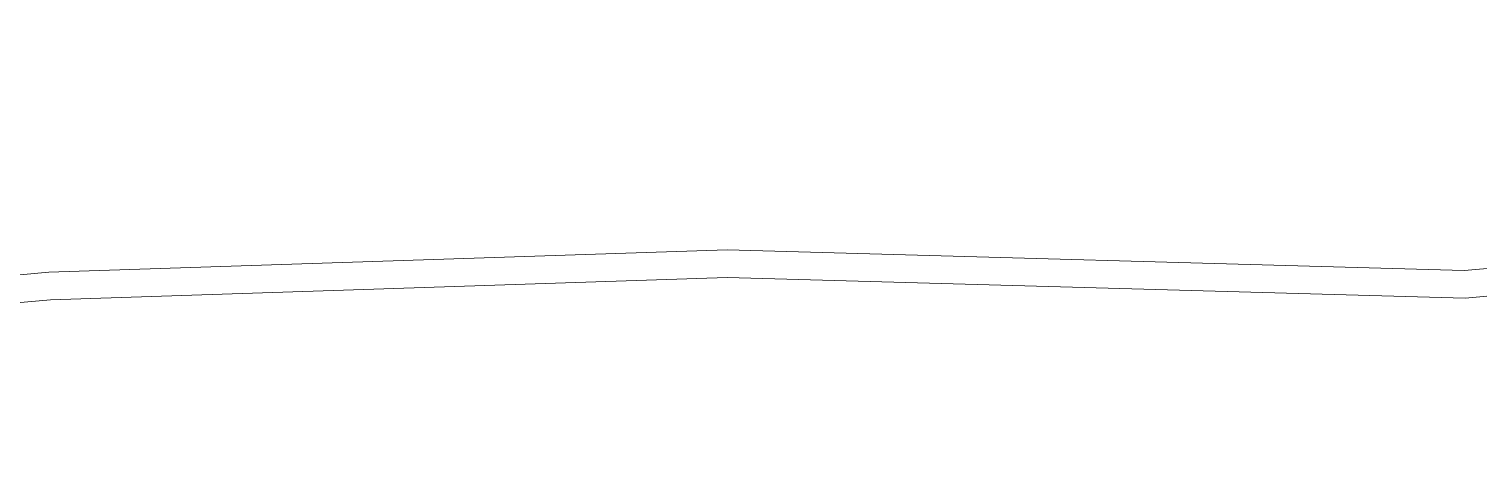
# Model space of a CAD drawing. Header units: inches. Extents: x 27644242 to 29005101, y -955243 to 216979.
# Drawn here: x 28750091 to 28762182, y -282186 to -278663 of the extents above; entities that cross this region are included whole.
import ezdxf

# ---------------------------------------------------------------- set-up
doc = ezdxf.new("R2010")
doc.units = ezdxf.units.IN
doc.header["$MEASUREMENT"] = 0
doc.layers.add('RVA Site Boundary', color=17, linetype='Continuous', lineweight=15)

msp = doc.modelspace()

# ---------------------------------------------------------------- linework, layer by layer
at = {"layer": 'RVA Site Boundary', "color": 5, "ltscale": 500}
for points in [[(28777115.6, -280622.7), (28769040.8, -278662.5), (28764371.8, -280159.9), (28762549.6, -280635.7), (28762067.2, -280678.6), (28755917.1, -280506.6), (28750256.3, -280693.1), (28749589.4, -280753.8), (28742287.8, -281170.7), (28734298.4, -281898), (28733999.5, -281961.4)], [(28777067.6, -280847.7), (28769049.4, -278901.3), (28764436, -280380.8), (28762589.1, -280863.1), (28762074.2, -280908.9), (28755917.6, -280736.7), (28750270.6, -280922.7), (28749606.4, -280983.2), (28742304.8, -281400.1), (28734332.8, -282125.8), (28734049.9, -282185.8)]]:
    msp.add_lwpolyline(points, dxfattribs=at)
at = {"layer": 'RVA Site Boundary', "ltscale": 500}
msp.add_lwpolyline([(28777067.6, -280847.7), (28769049.4, -278901.3), (28764436, -280380.8), (28762589.1, -280863.1), (28762074.2, -280908.9), (28755917.6, -280736.7), (28750270.6, -280922.7), (28749606.4, -280983.2), (28742304.8, -281400.1), (28734332.8, -282125.8), (28734049.9, -282185.8)], dxfattribs=at)
msp.add_lwpolyline([(28777067.6, -280847.7), (28769049.4, -278901.3), (28764436, -280380.8), (28762589.1, -280863.1), (28762074.2, -280908.9), (28755917.6, -280736.7), (28750270.6, -280922.7), (28749606.4, -280983.2), (28742304.8, -281400.1), (28734332.8, -282125.8), (28734049.9, -282185.8)], dxfattribs=at)

doc.saveas('drawing.dxf')
